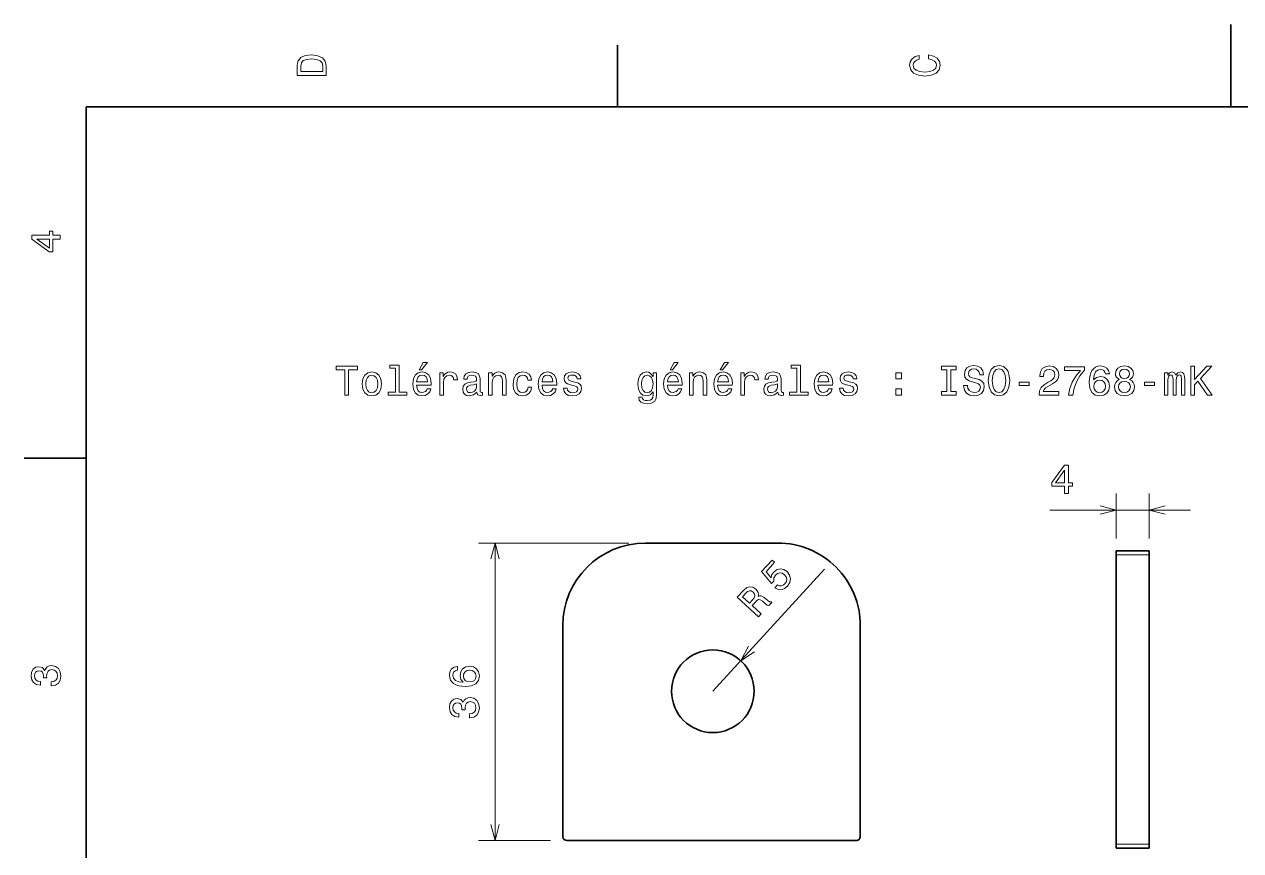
# Model space of a CAD drawing. Extents: x 0 to 297, y 0 to 210.
# Drawn here: x 2.5 to 149.7, y 110 to 210 of the extents above; entities that cross this region are included whole.
import ezdxf

# ---------------------------------------------------------------- set-up
doc = ezdxf.new("R2010")
doc.units = 0

msp = doc.modelspace()

# ---------------------------------------------------------------- linework, layer by layer
at = {"color": 7, "lineweight": 35, "ltscale": 0.25}
msp.add_line((148.5, 200), (148.5, 210), dxfattribs=at)
at = {"color": 7, "lineweight": 35, "ltscale": 0.1875}
for p, q in [((74.300003, 200), (74.300003, 207.5)), ((10, 157.5), (2.5, 157.5))]:
    msp.add_line(p, q, dxfattribs=at)
at = {"color": 7, "lineweight": 35}
for p, q in [((287, 200), (10, 200)), ((10, 200), (10, 10)), ((134.634308, 110.819733), (134.634308, 145.819733)), ((138.634308, 110.819733), (138.634308, 145.819733)), ((67.667374, 137.252213), (67.667374, 111.752213)), ((103.667374, 111.752213), (103.667374, 137.252213)), ((68.167374, 111.252213), (103.167374, 111.252213))]:
    msp.add_line(p, q, dxfattribs=at)
at = {"color": 7, "lineweight": 13, "ltscale": 0.135641}
for p, q in [((134.634308, 147.819733), (134.634308, 153.245377)), ((138.634308, 147.819733), (138.634308, 153.245377))]:
    msp.add_line(p, q, dxfattribs=at)
at = {"color": 7, "lineweight": 13, "ltscale": 0.425901}
msp.add_line((143.634308, 151.245377), (126.598282, 151.245377), dxfattribs=at)
at = {"color": 7, "lineweight": 13, "ltscale": 0.455075}
msp.add_line((75.667374, 147.252213), (57.464355, 147.252213), dxfattribs=at)
at = {"color": 7, "lineweight": 13}
for p, q in [((59.464355, 111.252213), (59.464355, 147.252213)), ((85.822678, 129.32103), (99.322052, 144.077972))]:
    msp.add_line(p, q, dxfattribs=at)
at = {"color": 7, "lineweight": 35, "ltscale": 0.4}
msp.add_line((93.667374, 147.252213), (77.667374, 147.252213), dxfattribs=at)
at = {"color": 7, "lineweight": 35, "ltscale": 0.1}
for p, q in [((138.634308, 146.319733), (134.634308, 146.319733)), ((138.634308, 110.319733), (134.634308, 110.319733))]:
    msp.add_line(p, q, dxfattribs=at)
at = {"color": 7, "lineweight": 35, "ltscale": 0.0125}
for p, q in [((134.634308, 146.319733), (134.634308, 145.819733)), ((138.634308, 146.319733), (138.634308, 145.819733)), ((134.634308, 110.819733), (134.634308, 110.319733)), ((138.634308, 110.819733), (138.634308, 110.319733))]:
    msp.add_line(p, q, dxfattribs=at)
at = {"color": 7, "lineweight": 13, "ltscale": 0.1}
for p, q in [((138.634308, 145.819733), (134.634308, 145.819733)), ((138.634308, 110.819733), (134.634308, 110.819733))]:
    msp.add_line(p, q, dxfattribs=at)
at = {"color": 7, "lineweight": 13, "ltscale": 0.217575}
msp.add_line((66.167374, 111.252213), (57.464355, 111.252213), dxfattribs=at)
at = {"color": 7, "lineweight": 13}
for points in [[(35.533215, 204.994965), (35.533215, 203.829971), (39.033215, 203.829971), (39.033215, 204.994965), (38.922264, 205.544678), (38.584366, 205.953171), (38.034657, 206.205338), (37.283215, 206.296112), (36.516644, 206.215424), (36.21405, 206.114563), (35.971977, 205.973343), (35.644165, 205.56485), (35.563473, 205.297562)], [(111.93206, 205.817017), (112.35569, 205.716141), (112.658287, 205.549713), (112.844887, 205.317734), (112.905403, 205.045395), (112.814629, 204.71759), (112.54229, 204.460388), (112.098488, 204.28891), (111.483215, 204.233429), (110.872986, 204.28891), (110.424141, 204.455338), (110.151802, 204.71254), (110.055984, 205.045395), (110.106415, 205.287476), (110.247627, 205.494247), (110.474571, 205.655624), (110.787247, 205.766571), (110.787247, 206.245682), (110.308144, 206.094391), (109.94503, 205.832138), (109.718086, 205.474075), (109.637398, 205.045395), (109.763474, 204.510818), (110.116501, 204.10231), (110.696472, 203.840057), (111.483215, 203.749283), (112.269958, 203.840057), (112.84993, 204.10231), (113.208, 204.510818), (113.329041, 205.045395), (113.233215, 205.51442), (112.965927, 205.892654), (112.527161, 206.159943), (111.93206, 206.301163)], [(35.951801, 204.959656), (36.027451, 205.342941), (36.259438, 205.605194), (36.672985, 205.761536), (37.283215, 205.811966), (37.873272, 205.756485), (38.286816, 205.600143), (38.533936, 205.332855), (38.614628, 204.959656), (38.614628, 204.298996), (35.951801, 204.298996)], [(6.833213, 184.02739), (6.833213, 184.481277), (5.965778, 184.481277), (5.965778, 184.98056), (5.56232, 184.98056), (5.56232, 184.481277), (3.408862, 184.481277), (3.408862, 184.022339), (5.521974, 182.489197), (5.965778, 182.489197), (5.965778, 184.02739)], [(5.56232, 182.912827), (3.993876, 184.02739), (5.56232, 184.02739)], [(41.286022, 165.143372), (41.75, 165.143372), (41.75, 168.219742), (42.809078, 168.219742), (42.809078, 168.643372), (40.221901, 168.643372), (40.221901, 168.219742), (41.286022, 168.219742)], [(43.378963, 166.494949), (43.459656, 165.879684), (43.691643, 165.425797), (44.059799, 165.143372), (44.554035, 165.047546), (45.043228, 165.143372), (45.411385, 165.420746), (45.643372, 165.874634), (45.729107, 166.494949), (45.643372, 167.110229), (45.411385, 167.569168), (45.043228, 167.846542), (44.554035, 167.947403), (44.059799, 167.846542), (43.691643, 167.564117), (43.459656, 167.110229)], [(47.428673, 168.391205), (47.428673, 165.516571), (46.51585, 165.516571), (46.51585, 165.143372), (48.780258, 165.143372), (48.780258, 165.516571), (47.872478, 165.516571), (47.872478, 168.764404), (46.732708, 168.764404), (46.732708, 168.391205)], [(49.970459, 166.368881), (51.745678, 166.368881), (51.750721, 166.575653), (51.670029, 167.155624), (51.448128, 167.58934), (51.0951, 167.851578), (50.62608, 167.947403), (50.167149, 167.846542), (49.814121, 167.564117), (49.587177, 167.105194), (49.506485, 166.5), (49.582134, 165.879684), (49.809078, 165.425797), (50.157059, 165.143372), (50.61095, 165.047546), (51.004322, 165.113113), (51.327087, 165.284576), (51.564121, 165.556915), (51.700287, 165.920029), (51.261528, 165.920029), (51.17075, 165.718292), (51.039627, 165.567001), (50.666428, 165.445969), (50.378963, 165.501434), (50.162102, 165.677948), (50.020893, 165.965424), (49.970459, 166.353745)], [(50.278099, 168.219742), (50.575649, 168.219742), (51.276657, 169.077087), (50.782421, 169.077087)], [(52.784584, 165.143372), (53.228386, 165.143372), (53.228386, 166.691635), (53.273773, 167.064835), (53.409943, 167.332138), (53.631844, 167.493515), (53.929394, 167.548996), (54.151299, 167.513687), (54.317722, 167.412827), (54.418587, 167.241348), (54.453892, 167.009369), (54.90274, 167.009369), (54.84222, 167.417862), (54.675793, 167.710373), (54.398415, 167.886887), (54.020172, 167.947403), (53.76297, 167.907059), (53.541065, 167.806198), (53.344379, 167.63472), (53.188042, 167.40274), (53.188042, 167.851578), (52.784584, 167.851578)], [(57.26297, 165.496399), (57.26297, 165.481262), (57.288185, 165.309799), (57.363831, 165.188766), (57.681557, 165.092941), (57.928673, 165.133286), (57.928673, 165.476227), (57.822769, 165.46109), (57.681557, 165.526657), (57.656342, 165.728394), (57.656342, 167.130402), (57.595821, 167.48848), (57.419312, 167.740631), (57.111671, 167.891937), (56.677956, 167.947403), (56.254326, 167.886887), (55.941643, 167.715424), (55.744957, 167.44812), (55.679398, 167.095108), (55.679398, 167.064835), (56.077812, 167.064835), (56.113113, 167.276657), (56.224064, 167.427948), (56.405621, 167.518738), (56.662827, 167.554031), (56.909943, 167.528824), (57.086456, 167.453171), (57.192364, 167.322052), (57.227669, 167.140488), (57.207493, 166.92868), (57.126801, 166.822769), (56.925072, 166.772339), (56.546829, 166.731995), (56.113113, 166.641205), (55.805477, 166.479828), (55.62392, 166.227661), (55.568443, 165.854462), (55.618877, 165.521606), (55.775215, 165.27449), (56.027378, 165.118149), (56.375359, 165.062683), (56.844383, 165.168594)], [(58.690201, 165.143372), (59.134007, 165.143372), (59.134007, 166.706772), (59.179398, 167.064835), (59.325649, 167.327087), (59.552593, 167.48848), (59.855186, 167.548996), (60.097263, 167.498566), (60.248558, 167.362396), (60.324207, 167.135452), (60.349426, 166.832855), (60.349426, 165.143372), (60.793228, 165.143372), (60.793228, 166.92363), (60.773056, 167.281708), (60.682278, 167.579254), (60.384727, 167.851578), (59.92075, 167.947403), (59.663544, 167.912109), (59.446686, 167.816284), (59.260086, 167.654892), (59.113831, 167.438034), (59.113831, 167.851578), (58.690201, 167.851578)], [(63.451012, 166.953888), (63.889771, 166.953888), (63.798992, 167.357346), (63.582134, 167.675079), (63.24424, 167.871765), (62.805477, 167.947403), (62.321327, 167.846542), (61.953171, 167.564117), (61.721184, 167.105194), (61.640491, 166.489914), (61.716141, 165.879684), (61.943085, 165.425797), (62.301155, 165.143372), (62.790348, 165.047546), (63.224068, 165.123199), (63.561962, 165.335007), (63.793949, 165.667862), (63.894814, 166.111664), (63.471184, 166.111664), (63.395535, 165.829254), (63.254326, 165.617432), (63.052597, 165.486313), (62.805477, 165.445969), (62.497841, 165.51152), (62.27594, 165.713257), (62.139771, 166.041061), (62.094383, 166.505035), (62.139771, 166.958939), (62.280983, 167.286743), (62.507927, 167.48848), (62.805477, 167.559082), (63.067726, 167.513687), (63.264412, 167.39769), (63.395535, 167.206055)], [(65.150574, 166.368881), (66.925797, 166.368881), (66.930832, 166.575653), (66.850143, 167.155624), (66.628242, 167.58934), (66.275215, 167.851578), (65.806198, 167.947403), (65.34726, 167.846542), (64.99424, 167.564117), (64.767288, 167.105194), (64.6866, 166.5), (64.762253, 165.879684), (64.989197, 165.425797), (65.337173, 165.143372), (65.791069, 165.047546), (66.184441, 165.113113), (66.507202, 165.284576), (66.74424, 165.556915), (66.880402, 165.920029), (66.441643, 165.920029), (66.350861, 165.718292), (66.219742, 165.567001), (65.846542, 165.445969), (65.559082, 165.501434), (65.342224, 165.677948), (65.201012, 165.965424), (65.150574, 166.353745)], [(69.124641, 166.721909), (68.695969, 166.822769), (68.378242, 166.938766), (68.272339, 167.175797), (68.302597, 167.342224), (68.408501, 167.463257), (68.579971, 167.53891), (68.827087, 167.569168), (69.064117, 167.53891), (69.250717, 167.44812), (69.371758, 167.311966), (69.422188, 167.130402), (69.855911, 167.130402), (69.855911, 167.140488), (69.780258, 167.468292), (69.573486, 167.72551), (69.250717, 167.886887), (68.827087, 167.947403), (68.398415, 167.886887), (68.085739, 167.720459), (67.889053, 167.473343), (67.828529, 167.16066), (67.873917, 166.858063), (68.015129, 166.646255), (68.247116, 166.494949), (68.585014, 166.389053), (69.079254, 166.268005), (69.381844, 166.141937), (69.46254, 166.041061), (69.492798, 165.889771), (69.447403, 165.703171), (69.32637, 165.561966), (69.129684, 165.471176), (68.867432, 165.440918), (68.590057, 165.471176), (68.388329, 165.577087), (68.252159, 165.748566), (68.196686, 165.985596), (67.768013, 165.985596), (67.838615, 165.582138), (68.045387, 165.289627), (68.373199, 165.113113), (68.827087, 165.047546), (69.301155, 165.113113), (69.649139, 165.289627), (69.860947, 165.572052), (69.9366, 165.940201), (69.881126, 166.257919), (69.724785, 166.474777), (69.467575, 166.615997)], [(79.014404, 165.264404), (79.014404, 167.851578), (78.590775, 167.851578), (78.590775, 167.412827), (78.242798, 167.811234), (78.030975, 167.912109), (77.793945, 167.947403), (77.365273, 167.846542), (77.032417, 167.564117), (76.815559, 167.110229), (76.739914, 166.5), (76.815559, 165.88472), (77.032417, 165.430832), (77.365273, 165.143372), (77.793945, 165.047546), (78.036018, 165.082855), (78.237747, 165.17363), (78.590775, 165.556915), (78.590775, 165.17363), (78.55043, 164.871033), (78.439484, 164.654175), (78.227661, 164.528091), (77.909943, 164.482712), (77.632561, 164.51297), (77.435875, 164.588623), (77.319885, 164.719742), (77.284576, 164.896255), (76.855904, 164.896255), (76.855904, 164.876083), (76.921463, 164.553314), (77.123199, 164.311234), (77.445961, 164.154892), (77.88472, 164.099426), (78.409218, 164.175079), (78.757202, 164.386887), (78.953888, 164.755051)], [(80.330688, 166.368881), (82.105904, 166.368881), (82.110947, 166.575653), (82.030258, 167.155624), (81.80835, 167.58934), (81.455322, 167.851578), (80.986313, 167.947403), (80.527374, 167.846542), (80.174347, 167.564117), (79.947403, 167.105194), (79.866714, 166.5), (79.94236, 165.879684), (80.169304, 165.425797), (80.517288, 165.143372), (80.971176, 165.047546), (81.364548, 165.113113), (81.687317, 165.284576), (81.924347, 165.556915), (82.060516, 165.920029), (81.62175, 165.920029), (81.530975, 165.718292), (81.399857, 165.567001), (81.026657, 165.445969), (80.739189, 165.501434), (80.522331, 165.677948), (80.381119, 165.965424), (80.330688, 166.353745)], [(80.638321, 168.219742), (80.935875, 168.219742), (81.636887, 169.077087), (81.142647, 169.077087)], [(82.978378, 165.143372), (83.42218, 165.143372), (83.42218, 166.706772), (83.467575, 167.064835), (83.613831, 167.327087), (83.840775, 167.48848), (84.143372, 167.548996), (84.385437, 167.498566), (84.536743, 167.362396), (84.612389, 167.135452), (84.637604, 166.832855), (84.637604, 165.143372), (85.081406, 165.143372), (85.081406, 166.92363), (85.061234, 167.281708), (84.970459, 167.579254), (84.672905, 167.851578), (84.208931, 167.947403), (83.951721, 167.912109), (83.734863, 167.816284), (83.548264, 167.654892), (83.402008, 167.438034), (83.402008, 167.851578), (82.978378, 167.851578)], [(86.402733, 166.368881), (88.177948, 166.368881), (88.182991, 166.575653), (88.102295, 167.155624), (87.880402, 167.58934), (87.527374, 167.851578), (87.05835, 167.947403), (86.599419, 167.846542), (86.246391, 167.564117), (86.019447, 167.105194), (85.938751, 166.5), (86.014404, 165.879684), (86.241348, 165.425797), (86.589333, 165.143372), (87.043221, 165.047546), (87.4366, 165.113113), (87.759361, 165.284576), (87.996391, 165.556915), (88.132561, 165.920029), (87.693802, 165.920029), (87.60302, 165.718292), (87.471893, 165.567001), (87.098694, 165.445969), (86.811234, 165.501434), (86.594376, 165.677948), (86.453163, 165.965424), (86.402733, 166.353745)], [(86.710373, 168.219742), (87.007919, 168.219742), (87.708923, 169.077087), (87.214691, 169.077087)], [(89.216858, 165.143372), (89.66066, 165.143372), (89.66066, 166.691635), (89.706047, 167.064835), (89.842209, 167.332138), (90.064117, 167.493515), (90.361664, 167.548996), (90.583572, 167.513687), (90.749992, 167.412827), (90.850861, 167.241348), (90.886162, 167.009369), (91.335007, 167.009369), (91.27449, 167.417862), (91.108063, 167.710373), (90.830688, 167.886887), (90.452438, 167.947403), (90.195236, 167.907059), (89.973335, 167.806198), (89.776649, 167.63472), (89.620316, 167.40274), (89.620316, 167.851578), (89.216858, 167.851578)], [(93.695236, 165.496399), (93.695236, 165.481262), (93.720459, 165.309799), (93.796097, 165.188766), (94.113831, 165.092941), (94.360947, 165.133286), (94.360947, 165.476227), (94.255035, 165.46109), (94.113831, 165.526657), (94.088608, 165.728394), (94.088608, 167.130402), (94.028091, 167.48848), (93.851578, 167.740631), (93.543945, 167.891937), (93.110222, 167.947403), (92.686592, 167.886887), (92.373917, 167.715424), (92.177231, 167.44812), (92.111664, 167.095108), (92.111664, 167.064835), (92.510078, 167.064835), (92.54538, 167.276657), (92.656334, 167.427948), (92.837891, 167.518738), (93.095093, 167.554031), (93.342209, 167.528824), (93.518723, 167.453171), (93.624634, 167.322052), (93.659935, 167.140488), (93.639763, 166.92868), (93.559067, 166.822769), (93.357346, 166.772339), (92.979095, 166.731995), (92.54538, 166.641205), (92.237747, 166.479828), (92.05619, 166.227661), (92.000717, 165.854462), (92.051147, 165.521606), (92.207489, 165.27449), (92.459648, 165.118149), (92.807632, 165.062683), (93.276649, 165.168594)], [(96.005035, 168.391205), (96.005035, 165.516571), (95.092209, 165.516571), (95.092209, 165.143372), (97.356621, 165.143372), (97.356621, 165.516571), (96.448837, 165.516571), (96.448837, 168.764404), (95.309067, 168.764404), (95.309067, 168.391205)], [(98.546822, 166.368881), (100.322037, 166.368881), (100.32708, 166.575653), (100.246384, 167.155624), (100.02449, 167.58934), (99.671463, 167.851578), (99.202438, 167.947403), (98.743507, 167.846542), (98.39048, 167.564117), (98.163536, 167.105194), (98.08284, 166.5), (98.158493, 165.879684), (98.385437, 165.425797), (98.733421, 165.143372), (99.187309, 165.047546), (99.580688, 165.113113), (99.90345, 165.284576), (100.14048, 165.556915), (100.276649, 165.920029), (99.837891, 165.920029), (99.747108, 165.718292), (99.615982, 165.567001), (99.242783, 165.445969), (98.955322, 165.501434), (98.738464, 165.677948), (98.597252, 165.965424), (98.546822, 166.353745)], [(102.520889, 166.721909), (102.092209, 166.822769), (101.77449, 166.938766), (101.668579, 167.175797), (101.698837, 167.342224), (101.804749, 167.463257), (101.976212, 167.53891), (102.223328, 167.569168), (102.460365, 167.53891), (102.646965, 167.44812), (102.768005, 167.311966), (102.818436, 167.130402), (103.252151, 167.130402), (103.252151, 167.140488), (103.176498, 167.468292), (102.969727, 167.72551), (102.646965, 167.886887), (102.223328, 167.947403), (101.794662, 167.886887), (101.481979, 167.720459), (101.285294, 167.473343), (101.224777, 167.16066), (101.270164, 166.858063), (101.411377, 166.646255), (101.643356, 166.494949), (101.981262, 166.389053), (102.475494, 166.268005), (102.778091, 166.141937), (102.85878, 166.041061), (102.889038, 165.889771), (102.843651, 165.703171), (102.72261, 165.561966), (102.525925, 165.471176), (102.26368, 165.440918), (101.986298, 165.471176), (101.784576, 165.577087), (101.648407, 165.748566), (101.592926, 165.985596), (101.164261, 165.985596), (101.234863, 165.582138), (101.441635, 165.289627), (101.76944, 165.113113), (102.223328, 165.047546), (102.697395, 165.113113), (103.04538, 165.289627), (103.257195, 165.572052), (103.33284, 165.940201), (103.277367, 166.257919), (103.121033, 166.474777), (102.863823, 166.615997)], [(107.962524, 167.100143), (108.658493, 167.100143), (108.658493, 167.851578), (107.962524, 167.851578)], [(114.150574, 165.567001), (113.505035, 165.567001), (113.505035, 165.143372), (115.260078, 165.143372), (115.260078, 165.567001), (114.614548, 165.567001), (114.614548, 168.219742), (115.260078, 168.219742), (115.260078, 168.643372), (113.505035, 168.643372), (113.505035, 168.219742), (114.150574, 168.219742)], [(116.621758, 166.298264), (116.162819, 166.298264), (116.263687, 165.763687), (116.515846, 165.370316), (116.904175, 165.133286), (117.428673, 165.047546), (117.948128, 165.128235), (118.336456, 165.350143), (118.583572, 165.69812), (118.674347, 166.157059), (118.598701, 166.570602), (118.386887, 166.837891), (118.043945, 167.014404), (117.585014, 167.145538), (117.191643, 167.241348), (116.934433, 167.35231), (116.788185, 167.513687), (116.74279, 167.765854), (116.788185, 167.992798), (116.919304, 168.164261), (117.121033, 168.280258), (117.398415, 168.320602), (117.680832, 168.270172), (117.902733, 168.134003), (118.048988, 167.907059), (118.119591, 167.599426), (118.578529, 167.599426), (118.578529, 167.609512), (118.497833, 168.083572), (118.260803, 168.4366), (117.887604, 168.658508), (117.383286, 168.734146), (116.92939, 168.658508), (116.576363, 168.446686), (116.349419, 168.118881), (116.26873, 167.695251), (116.33429, 167.317001), (116.525932, 167.059799), (116.828529, 166.888321), (117.242073, 166.757202), (117.650574, 166.641205), (117.958214, 166.530258), (118.144814, 166.368881), (118.210373, 166.106628), (118.149857, 165.83934), (117.993515, 165.637604), (117.756485, 165.51152), (117.448845, 165.471176), (117.105904, 165.526657), (116.843658, 165.688034), (116.677231, 165.950287)], [(119.158501, 166.893372), (119.249283, 166.106628), (119.511528, 165.526657), (119.920029, 165.168594), (120.454613, 165.047546), (120.984154, 165.168594), (121.397697, 165.526657), (121.6549, 166.106628), (121.750717, 166.893372), (121.6549, 167.675079), (121.543945, 167.992798), (121.397697, 168.255035), (120.984154, 168.613113), (120.731987, 168.703888), (120.454613, 168.739197), (119.914986, 168.613113), (119.506485, 168.260086), (119.249283, 167.680115)], [(119.642654, 166.893372), (119.698128, 167.503601), (119.864555, 167.952454), (120.121758, 168.224777), (120.454613, 168.320602), (120.782417, 168.224777), (121.039627, 167.947403), (121.206055, 167.498566), (121.266571, 166.893372), (121.206055, 166.283142), (121.039627, 165.83429), (120.782417, 165.561966), (120.454613, 165.471176), (120.121758, 165.561966), (119.864555, 165.83429), (119.698128, 166.278091)], [(125.296112, 165.143372), (127.701736, 165.143372), (127.701736, 165.577087), (125.800438, 165.577087), (125.906349, 165.814117), (126.087906, 166.010803), (126.647697, 166.368881), (126.945251, 166.520172), (127.278107, 166.73703), (127.515137, 166.989197), (127.651306, 167.286743), (127.701736, 167.624634), (127.615997, 168.048264), (127.378967, 168.381119), (127.015854, 168.592941), (126.546837, 168.668594), (126.062683, 168.582855), (125.694534, 168.345825), (125.457497, 167.967575), (125.376808, 167.468292), (125.376808, 167.39769), (125.835739, 167.39769), (125.835739, 167.438034), (125.881126, 167.780975), (126.017296, 168.033142), (126.234154, 168.194519), (126.521622, 168.25), (126.814125, 168.19957), (127.030983, 168.073486), (127.172195, 167.876801), (127.222626, 167.629684), (127.187325, 167.39769), (127.091507, 167.201004), (126.930122, 167.029541), (126.708221, 166.878235), (126.410667, 166.716858), (125.916435, 166.404175), (125.568451, 166.07132), (125.361679, 165.667862), (125.296112, 165.158508)], [(128.861679, 165.143372), (129.371048, 165.143372), (129.537476, 165.97551), (129.829987, 166.752167), (130.24353, 167.473343), (130.783142, 168.149139), (130.783142, 168.567719), (128.382568, 168.567719), (128.382568, 168.108795), (130.299011, 168.108795), (129.744247, 167.427948), (129.325653, 166.716858), (129.033142, 165.960373)], [(133.809082, 167.700287), (133.713272, 168.108795), (133.491364, 168.411377), (133.148438, 168.603027), (132.70462, 168.668594), (132.407074, 168.633286), (132.149872, 168.53746), (131.922913, 168.381119), (131.731277, 168.159225), (131.579987, 167.881851), (131.469025, 167.543945), (131.398438, 167.145538), (131.378265, 166.696686), (131.458954, 165.980545), (131.706055, 165.46109), (132.104477, 165.148422), (132.649139, 165.042511), (133.138336, 165.133286), (133.511536, 165.370316), (133.753616, 165.743515), (133.839355, 166.217575), (133.753616, 166.696686), (133.521637, 167.064835), (133.163559, 167.296829), (132.719757, 167.377518), (132.240646, 167.276657), (131.882568, 166.989197), (131.958221, 167.543945), (132.119598, 167.942368), (132.36673, 168.179398), (132.709656, 168.260086), (132.961823, 168.219742), (133.153473, 168.113831), (133.279541, 167.937317), (133.345123, 167.700287)], [(135.009384, 167.029541), (134.752167, 166.888321), (134.575653, 166.691635), (134.464722, 166.444519), (134.429413, 166.146973), (134.510101, 165.69812), (134.742096, 165.350143), (135.120331, 165.128235), (135.634735, 165.042511), (136.144104, 165.128235), (136.522339, 165.350143), (136.754333, 165.69812), (136.840073, 166.146973), (136.799728, 166.444519), (136.693817, 166.691635), (136.512268, 166.888321), (136.260101, 167.029541), (136.461823, 167.150574), (136.603043, 167.317001), (136.688782, 167.518738), (136.719025, 167.765854), (136.638336, 168.123917), (136.426529, 168.411377), (136.083588, 168.597977), (135.634735, 168.668594), (135.180847, 168.597977), (134.837921, 168.411377), (134.621063, 168.123917), (134.54541, 167.765854), (134.570618, 167.518738), (134.656357, 167.317001)], [(135.024506, 167.72551), (135.06485, 167.947403), (135.185883, 168.118881), (135.377533, 168.224777), (135.634735, 168.265137), (135.886902, 168.224777), (136.078552, 168.118881), (136.199585, 167.947403), (136.244965, 167.72551), (136.199585, 167.498566), (136.078552, 167.322052), (135.886902, 167.206055), (135.634735, 167.170746), (135.377533, 167.21109), (135.185883, 167.322052), (135.06485, 167.498566)], [(140.486328, 165.143372), (140.894836, 165.143372), (140.894836, 166.953888), (140.920044, 167.226227), (140.995697, 167.422913), (141.111694, 167.53891), (141.263, 167.58429), (141.384033, 167.543945), (141.464722, 167.443085), (141.505066, 167.271606), (141.520203, 167.044662), (141.520203, 165.143372), (141.903473, 165.143372), (141.903473, 166.953888), (141.928696, 167.221176), (142.004333, 167.417862), (142.125381, 167.53891), (142.276672, 167.58429), (142.397705, 167.543945), (142.478409, 167.443085), (142.528839, 167.044662), (142.528839, 165.143372), (142.937347, 165.143372), (142.937347, 167.014404), (142.912125, 167.40274), (142.831436, 167.700287), (142.670044, 167.881851), (142.407806, 167.947403), (142.100159, 167.846542), (141.863129, 167.554031), (141.676544, 167.841492), (141.363861, 167.947403), (141.076385, 167.846542), (140.8797, 167.564117), (140.8797, 167.851578), (140.486328, 167.851578)], [(143.648438, 165.143372), (144.112427, 165.143372), (144.112427, 166.389053), (144.52597, 166.832855), (145.701035, 165.143372), (146.265869, 165.143372), (144.85376, 167.170746), (146.225525, 168.643372), (145.61026, 168.643372), (144.112427, 167.02449), (144.112427, 168.643372), (143.648438, 168.643372)], [(43.832851, 166.5), (43.878242, 166.953888), (44.019451, 167.281708), (44.246399, 167.483429), (44.554035, 167.554031), (44.856628, 167.483429), (45.083572, 167.286743), (45.224785, 166.953888), (45.275215, 166.5), (45.224785, 166.041061), (45.083572, 165.708206), (44.856628, 165.506485), (44.554035, 165.440918), (44.246399, 165.506485), (44.019451, 165.708206), (43.878242, 166.041061)], [(49.970459, 166.742081), (50.025936, 167.090057), (50.162102, 167.34726), (50.368877, 167.503601), (50.641212, 167.559082), (50.908501, 167.503601), (51.115273, 167.34726), (51.241356, 167.090057), (51.286743, 166.742081)], [(57.212536, 166.091492), (57.152016, 165.829254), (56.990635, 165.627518), (56.748558, 165.496399), (56.451012, 165.451004), (56.259369, 165.476227), (56.123199, 165.556915), (56.037464, 165.69812), (56.012249, 165.894806), (56.032421, 166.07132), (56.113113, 166.197403), (56.435879, 166.338623), (56.844383, 166.399139), (57.212536, 166.520172)], [(65.150574, 166.742081), (65.206055, 167.090057), (65.342224, 167.34726), (65.548996, 167.503601), (65.821327, 167.559082), (66.088615, 167.503601), (66.295387, 167.34726), (66.421471, 167.090057), (66.466858, 166.742081)], [(77.198845, 166.5), (77.244232, 166.948853), (77.380402, 167.281708), (77.592216, 167.478394), (77.874634, 167.548996), (78.172188, 167.478394), (78.394089, 167.281708), (78.530258, 166.948853), (78.580688, 166.5), (78.530258, 166.041061), (78.394089, 165.713257), (78.172188, 165.51152), (77.874634, 165.445969), (77.592216, 165.51152), (77.380402, 165.713257), (77.244232, 166.046112)], [(80.330688, 166.742081), (80.386162, 167.090057), (80.522331, 167.34726), (80.729103, 167.503601), (81.001434, 167.559082), (81.26873, 167.503601), (81.475502, 167.34726), (81.601578, 167.090057), (81.646973, 166.742081)], [(86.402733, 166.742081), (86.458206, 167.090057), (86.594376, 167.34726), (86.801147, 167.503601), (87.073486, 167.559082), (87.340775, 167.503601), (87.547546, 167.34726), (87.67363, 167.090057), (87.719009, 166.742081)], [(93.644806, 166.091492), (93.58429, 165.829254), (93.422905, 165.627518), (93.180832, 165.496399), (92.883278, 165.451004), (92.691635, 165.476227), (92.555466, 165.556915), (92.469734, 165.69812), (92.444519, 165.894806), (92.464691, 166.07132), (92.54538, 166.197403), (92.868149, 166.338623), (93.276649, 166.399139), (93.644806, 166.520172)], [(98.546822, 166.742081), (98.602295, 167.090057), (98.738464, 167.34726), (98.945236, 167.503601), (99.217575, 167.559082), (99.484863, 167.503601), (99.691635, 167.34726), (99.817719, 167.090057), (99.863098, 166.742081)], [(122.880409, 166.298264), (124.100868, 166.298264), (124.100868, 166.696686), (122.880409, 166.696686)], [(133.350159, 166.21254), (133.294678, 165.894806), (133.153473, 165.65274), (132.926514, 165.491348), (132.644104, 165.440918), (132.346558, 165.491348), (132.119598, 165.64769), (131.973358, 165.889771), (131.927963, 166.207489), (131.978394, 166.520172), (132.119598, 166.757202), (132.351593, 166.908508), (132.664276, 166.963974), (132.936615, 166.908508), (133.153473, 166.762253), (133.294678, 166.525223)], [(134.913559, 166.157059), (134.958954, 166.424347), (135.105194, 166.626083), (135.332153, 166.757202), (135.634735, 166.802597), (135.932281, 166.757202), (136.159241, 166.626083), (136.305481, 166.424347), (136.355927, 166.157059), (136.305481, 165.869598), (136.159241, 165.65274), (135.932281, 165.51152), (135.634735, 165.466141), (135.332153, 165.51152), (135.105194, 165.65274), (134.958954, 165.869598)], [(138.060547, 166.298264), (139.281006, 166.298264), (139.281006, 166.696686), (138.060547, 166.696686)], [(107.962524, 165.143372), (108.658493, 165.143372), (108.658493, 165.894806), (107.962524, 165.894806)], [(128.393677, 153.245377), (128.847565, 153.245377), (128.847565, 154.112808), (129.346848, 154.112808), (129.346848, 154.516266), (128.847565, 154.516266), (128.847565, 156.669724), (128.388626, 156.669724), (126.855492, 154.55661), (126.855492, 154.112808), (128.393677, 154.112808)], [(127.279121, 154.516266), (128.393677, 156.084717), (128.393677, 154.516266)], [(93.327751, 141.840744), (93.707771, 141.643478), (94.112717, 141.607956), (94.506653, 141.739716), (94.875641, 142.031006), (95.152466, 142.468109), (95.239044, 142.928879), (95.119003, 143.380447), (94.811562, 143.79155), (94.407631, 144.044861), (93.972595, 144.114746), (93.542404, 143.995651), (93.148956, 143.692566), (92.938301, 143.372635), (92.86367, 143.044479), (92.26313, 143.785217), (93.297951, 144.916443), (92.992821, 145.195572), (91.729927, 143.815033), (92.912079, 142.357697), (93.184402, 142.65538), (93.20694, 143.031204), (93.395584, 143.364426), (93.654373, 143.56514), (93.940247, 143.63855), (94.228104, 143.587097), (94.499977, 143.413574), (94.696968, 143.158203), (94.77037, 142.87233), (94.718933, 142.584457), (94.54541, 142.312592), (94.338951, 142.139191), (94.1138, 142.064926), (93.877716, 142.075836), (93.644325, 142.186813)], [(91.362183, 138.339676), (91.678757, 138.685745), (90.58847, 139.683121), (90.91185, 140.036636), (91.161293, 140.286896), (91.363167, 140.402969), (91.567657, 140.379944), (91.821251, 140.216324), (92.173172, 139.928558), (92.413139, 139.750061), (92.584229, 139.675568), (92.94165, 140.066284), (92.870949, 140.130966), (92.688461, 140.140686), (92.467735, 140.287933), (92.027138, 140.643127), (91.660416, 140.862396), (91.485374, 140.865326), (91.29213, 140.796036), (91.335266, 141.029984), (91.300339, 141.253311), (91.197876, 141.470078), (91.02108, 141.672821), (90.660851, 141.906647), (90.29026, 141.97226), (89.924194, 141.856018), (89.569458, 141.565369), (88.779724, 140.702072)], [(89.797249, 141.179276), (90.027222, 141.385849), (90.244293, 141.481171), (90.466438, 141.462509), (90.701736, 141.308777), (90.883522, 141.074127), (90.921852, 140.854523), (90.832253, 140.62207), (90.636406, 140.370621), (90.272171, 139.972473), (89.41259, 140.758789)], [(5.73379, 129.979111), (5.769093, 129.979111), (6.253242, 130.059799), (6.616354, 130.296829), (6.848343, 130.670029), (6.934078, 131.164276), (6.848343, 131.688766), (6.626441, 132.082138), (6.273415, 132.334305), (5.819525, 132.425079), (5.521974, 132.384735), (5.279899, 132.273788), (5.0933, 132.092224), (4.957133, 131.850143), (4.684798, 132.177963), (4.251081, 132.293961), (3.857709, 132.218307), (3.560158, 132.00145), (3.373559, 131.648422), (3.307997, 131.164276), (3.388689, 130.710388), (3.610591, 130.362396), (3.963617, 130.135452), (4.432637, 130.059799), (4.46794, 130.059799), (4.46794, 130.508652), (4.145173, 130.548996), (3.913184, 130.680115), (3.771974, 130.891937), (3.721542, 131.189484), (3.761888, 131.451736), (3.867795, 131.643372), (4.039265, 131.759369), (4.271254, 131.804764), (4.518372, 131.759369), (4.684798, 131.638336), (4.785663, 131.426514), (4.815922, 131.139053), (4.810879, 130.942368), (5.209294, 130.942368), (5.199208, 131.189484), (5.244596, 131.507217), (5.365634, 131.744247), (5.56232, 131.885452), (5.819525, 131.935883), (6.112032, 131.880417), (6.328891, 131.734161), (6.465058, 131.502167), (6.510447, 131.194534), (6.460014, 130.876801), (6.308718, 130.644821), (6.066643, 130.498566), (5.73379, 130.443085)], [(54.90744, 132.330597), (54.498936, 132.234772), (54.196342, 132.012878), (54.0047, 131.669937), (53.93914, 131.226135), (53.974442, 130.928589), (54.070263, 130.671371), (54.226604, 130.444427), (54.448505, 130.252792), (54.725883, 130.101486), (55.063778, 129.99054), (55.462193, 129.919937), (55.911041, 129.899765), (56.627178, 129.980453), (57.146633, 130.22757), (57.459312, 130.625992), (57.56522, 131.170654), (57.474442, 131.659851), (57.237411, 132.033051), (56.864212, 132.275116), (56.390148, 132.360855), (55.911041, 132.275116), (55.542885, 132.043137), (55.310898, 131.685059), (55.230206, 131.241257), (55.33107, 130.762161), (55.618534, 130.404083), (55.063778, 130.479736), (54.665363, 130.641113), (54.428333, 130.888229), (54.347641, 131.231171), (54.387985, 131.483337), (54.493893, 131.674988), (54.670406, 131.801056), (54.90744, 131.866623)], [(56.395191, 131.871674), (56.712914, 131.816193), (56.95499, 131.674988), (57.116371, 131.448029), (57.166805, 131.165619), (57.116371, 130.868057), (56.960033, 130.641113), (56.717957, 130.494858), (56.400234, 130.449478), (56.087555, 130.499908), (55.850521, 130.641113), (55.699226, 130.873108), (55.643749, 131.185791), (55.699226, 131.458115), (55.845478, 131.674988), (56.082512, 131.816193)], [(56.364933, 126.113312), (56.400234, 126.113312), (56.884384, 126.194), (57.247498, 126.43103), (57.479485, 126.80423), (57.56522, 127.298462), (57.479485, 127.82296), (57.257584, 128.216339), (56.904556, 128.468491), (56.450668, 128.559265), (56.153118, 128.518921), (55.911041, 128.407974), (55.724442, 128.226425), (55.588276, 127.984344), (55.315941, 128.312149), (54.882221, 128.428146), (54.48885, 128.352509), (54.191299, 128.135651), (54.0047, 127.782616), (53.93914, 127.298462), (54.019833, 126.844574), (54.241734, 126.496597), (54.594757, 126.269646), (55.063778, 126.194), (55.099083, 126.194), (55.099083, 126.642845), (54.776314, 126.683197), (54.544327, 126.814316), (54.403118, 127.026131), (54.352684, 127.323685), (54.393028, 127.58593), (54.498936, 127.777573), (54.670406, 127.89357), (54.902397, 127.938957), (55.149513, 127.89357), (55.315941, 127.77253), (55.416805, 127.560715), (55.447063, 127.273254), (55.44202, 127.076569), (55.840435, 127.076569), (55.830349, 127.323685), (55.87574, 127.641403), (55.996777, 127.878433), (56.193462, 128.019653), (56.450668, 128.070084), (56.743176, 128.014603), (56.960033, 127.868347), (57.096199, 127.63636), (57.14159, 127.328728), (57.091156, 127.011002), (56.939861, 126.779015), (56.697784, 126.632759), (56.364933, 126.577286)]]:
    msp.add_lwpolyline(points, close=True, dxfattribs=at)
for points in [[(132.702454, 150.727737), (134.634308, 151.245377), (132.702454, 151.763016)], [(140.566162, 151.763016), (138.634308, 151.245377), (140.566162, 150.727737)], [(59.981995, 145.320358), (59.464355, 147.252213), (58.946716, 145.320358)], [(90.119522, 134.785065), (89.197525, 133.010269), (90.8834, 134.086288)], [(58.946716, 113.184067), (59.464355, 111.252213), (59.981995, 113.184067)]]:
    msp.add_lwpolyline(points, dxfattribs=at)
at = {"color": 7, "lineweight": 35}
msp.add_circle((85.822678, 129.32103), 5, dxfattribs=at)
for centre, radius, start, end in [((77.667374, 137.252213), 10, 90.000003, 179.999995), ((93.667374, 137.252213), 10, 360, 90.000003), ((68.167374, 111.752213), 0.5, 180.000005, 269.999997), ((103.167374, 111.752213), 0.5, 269.999997, 360)]:
    msp.add_arc(centre, radius, start, end, dxfattribs=at)

doc.saveas('drawing.dxf')
